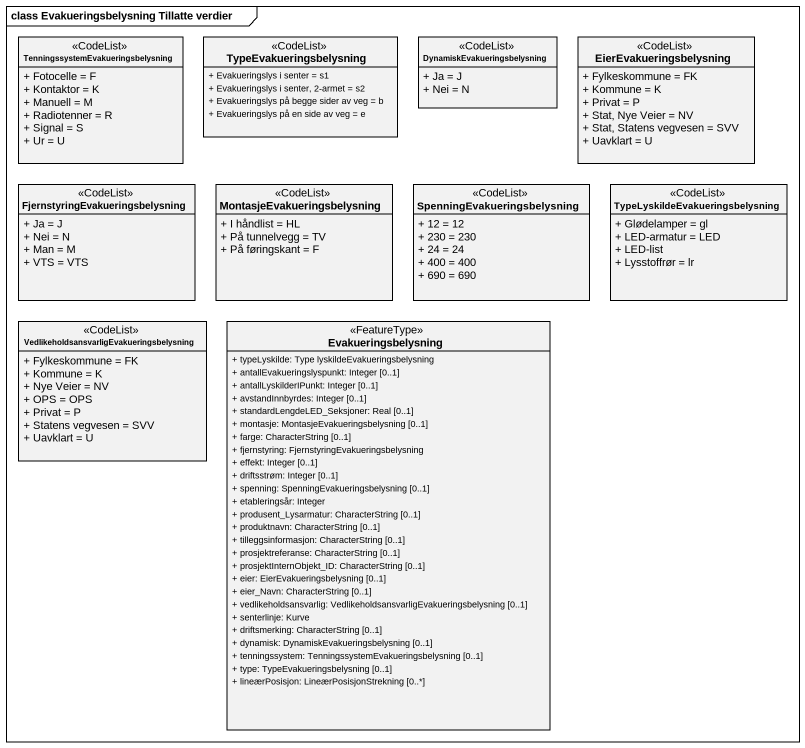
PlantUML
@startuml
mainframe class Evakueringsbelysning Tillatte verdier
hide circle
hide empty members
skinparam classAttributeIconSize 0
class "TenningssystemEvakueringsbelysning" as TenningssystemEvakueringsbel <<CodeList>> {
  + Fotocelle = F
  + Kontaktor = K
  + Manuell = M
  + Radiotenner = R
  + Signal = S
  + Ur = U
}
class TypeEvakueringsbelysning <<CodeList>> {
  + Evakueringslys i senter = s1
  + Evakueringslys i senter, 2-armet = s2
  + Evakueringslys på begge sider av veg = b
  + Evakueringslys på en side av veg = e
}
class DynamiskEvakueringsbelysning <<CodeList>> {
  + Ja = J
  + Nei = N
}
class EierEvakueringsbelysning <<CodeList>> {
  + Fylkeskommune = FK
  + Kommune = K
  + Privat = P
  + Stat, Nye Veier = NV
  + Stat, Statens vegvesen = SVV
  + Uavklart = U
}
class "FjernstyringEvakueringsbelysning" as FjernstyringEvakueringsbelys <<CodeList>> {
  + Ja = J
  + Nei = N
  + Man = M
  + VTS = VTS
}
class MontasjeEvakueringsbelysning <<CodeList>> {
  + I håndlist = HL
  + På tunnelvegg = TV
  + På føringskant = F
}
class SpenningEvakueringsbelysning <<CodeList>> {
  + 12 = 12
  + 230 = 230
  + 24 = 24
  + 400 = 400
  + 690 = 690
}
class "TypeLyskildeEvakueringsbelysning" as TypeLyskildeEvakueringsbelys <<CodeList>> {
  + Glødelamper = gl
  + LED-armatur = LED
  + LED-list
  + Lysstoffrør = lr
}
class "VedlikeholdsansvarligEvakueringsbelysning" as VedlikeholdsansvarligEvakuer <<CodeList>> {
  + Fylkeskommune = FK
  + Kommune = K
  + Nye Veier = NV
  + OPS = OPS
  + Privat = P
  + Statens vegvesen = SVV
  + Uavklart = U
}
class Evakueringsbelysning <<FeatureType>> {
  + typeLyskilde: Type lyskildeEvakueringsbelysning
  + antallEvakueringslyspunkt: Integer [0..1]
  + antallLyskilderIPunkt: Integer [0..1]
  + avstandInnbyrdes: Integer [0..1]
  + standardLengdeLED_Seksjoner: Real [0..1]
  + montasje: MontasjeEvakueringsbelysning [0..1]
  + farge: CharacterString [0..1]
  + fjernstyring: FjernstyringEvakueringsbelysning
  + effekt: Integer [0..1]
  + driftsstrøm: Integer [0..1]
  + spenning: SpenningEvakueringsbelysning [0..1]
  + etableringsår: Integer
  + produsent_Lysarmatur: CharacterString [0..1]
  + produktnavn: CharacterString [0..1]
  + tilleggsinformasjon: CharacterString [0..1]
  + prosjektreferanse: CharacterString [0..1]
  + prosjektInternObjekt_ID: CharacterString [0..1]
  + eier: EierEvakueringsbelysning [0..1]
  + eier_Navn: CharacterString [0..1]
  + vedlikeholdsansvarlig: VedlikeholdsansvarligEvakueringsbelysning [0..1]
  + senterlinje: Kurve
  + driftsmerking: CharacterString [0..1]
  + dynamisk: DynamiskEvakueringsbelysning [0..1]
  + tenningssystem: TenningssystemEvakueringsbelysning [0..1]
  + type: TypeEvakueringsbelysning [0..1]
  + lineærPosisjon: LineærPosisjonStrekning [0..*]
}
@enduml
